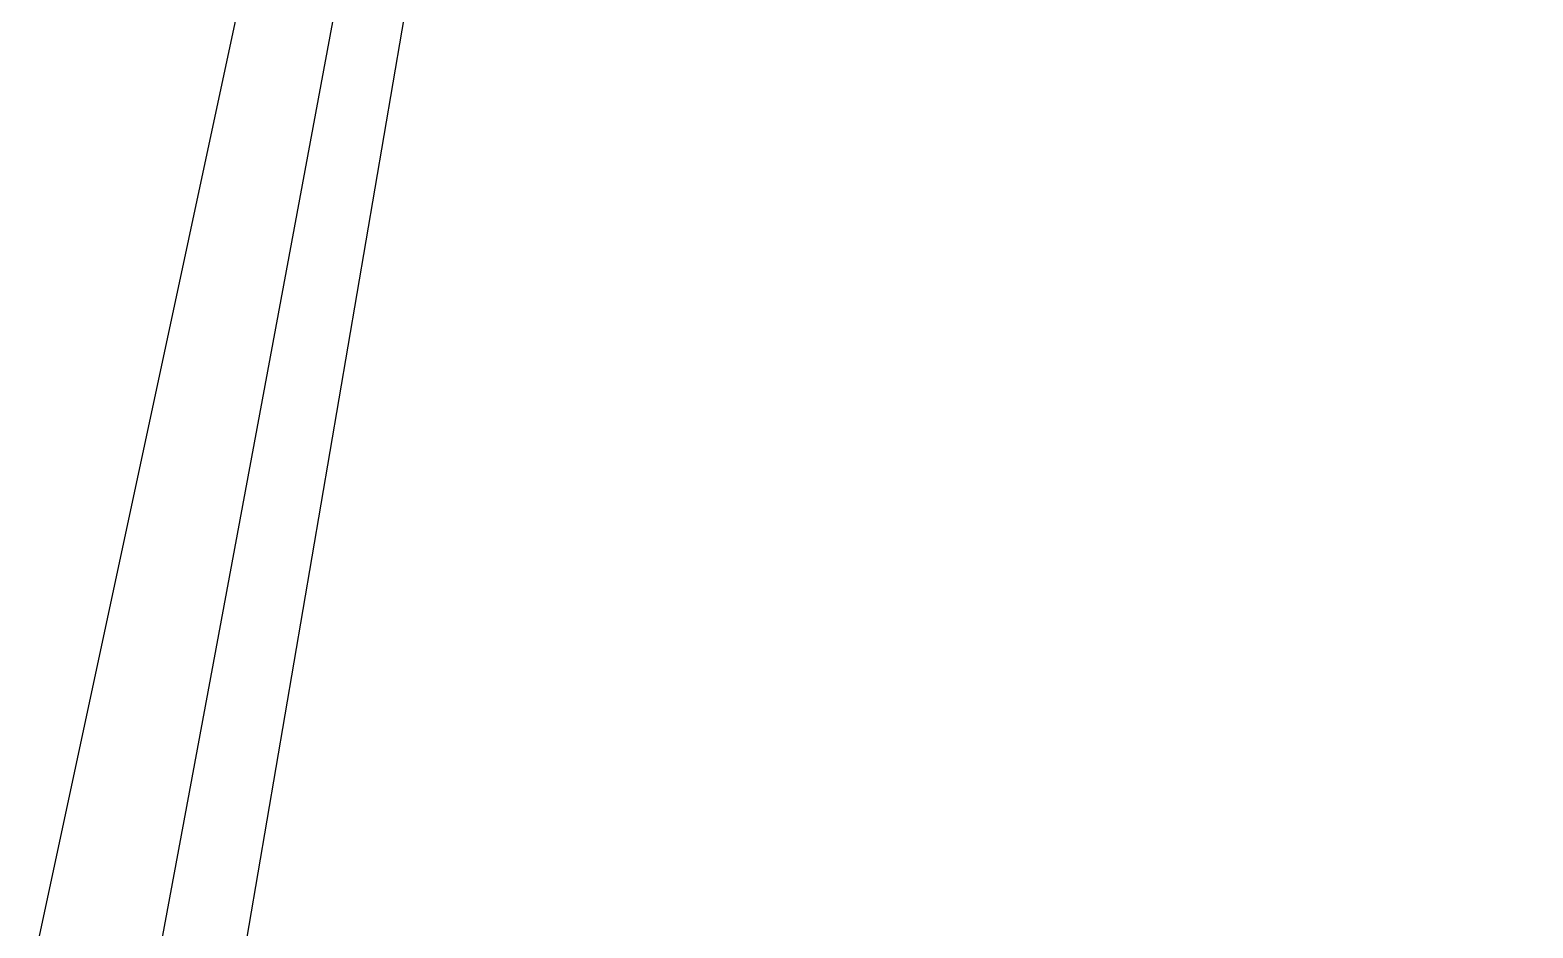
# Model space of a CAD drawing. Header units: feet. Extents: x -84 to 198, y -22 to 181.
# Drawn here: x 40.0267 to 40.2169, y 18.8242 to 18.9378 of the extents above; entities that cross this region are included whole.
import ezdxf

# ---------------------------------------------------------------- set-up
doc = ezdxf.new("R2010")
doc.units = ezdxf.units.FT
doc.layers.add('A-LINEA', color=7, linetype='CONTINUOUS')

msp = doc.modelspace()

# ---------------------------------------------------------------- linework, layer by layer
at = {"layer": 'A-LINEA'}
for points in [[(40.4133, 19.3111), (40.1467, 19.3778), (40.0267, 18.8178), (40.2933, 18.7644), (40.4133, 19.3111)], [(40.4267, 19.3244), (40.1467, 19.3778), (40.0267, 18.8178), (40.3067, 18.7511), (40.4267, 19.3244)], [(40.4133, 19.3111), (40.1467, 19.3778), (40.0267, 18.8178), (40.2933, 18.7644), (40.4133, 19.3111)], [(40.4267, 19.3244), (40.1467, 19.3778), (40.0267, 18.8178), (40.3067, 18.7511), (40.4267, 19.3244)], [(40.1467, 19.3778), (40.4267, 19.3244), (40.32, 18.7511), (40.04, 18.8044), (40.1467, 19.3778)], [(40.1467, 19.3778), (40.4267, 19.3244), (40.32, 18.7511), (40.04, 18.8044), (40.1467, 19.3778)], [(40.1467, 19.3644), (40.4133, 19.3244), (40.32, 18.7644), (40.0533, 18.8178), (40.1467, 19.3644)], [(40.1467, 19.3644), (40.4133, 19.3244), (40.32, 18.7644), (40.0533, 18.8178), (40.1467, 19.3644)]]:
    msp.add_lwpolyline(points, dxfattribs=at)

doc.saveas('drawing.dxf')
